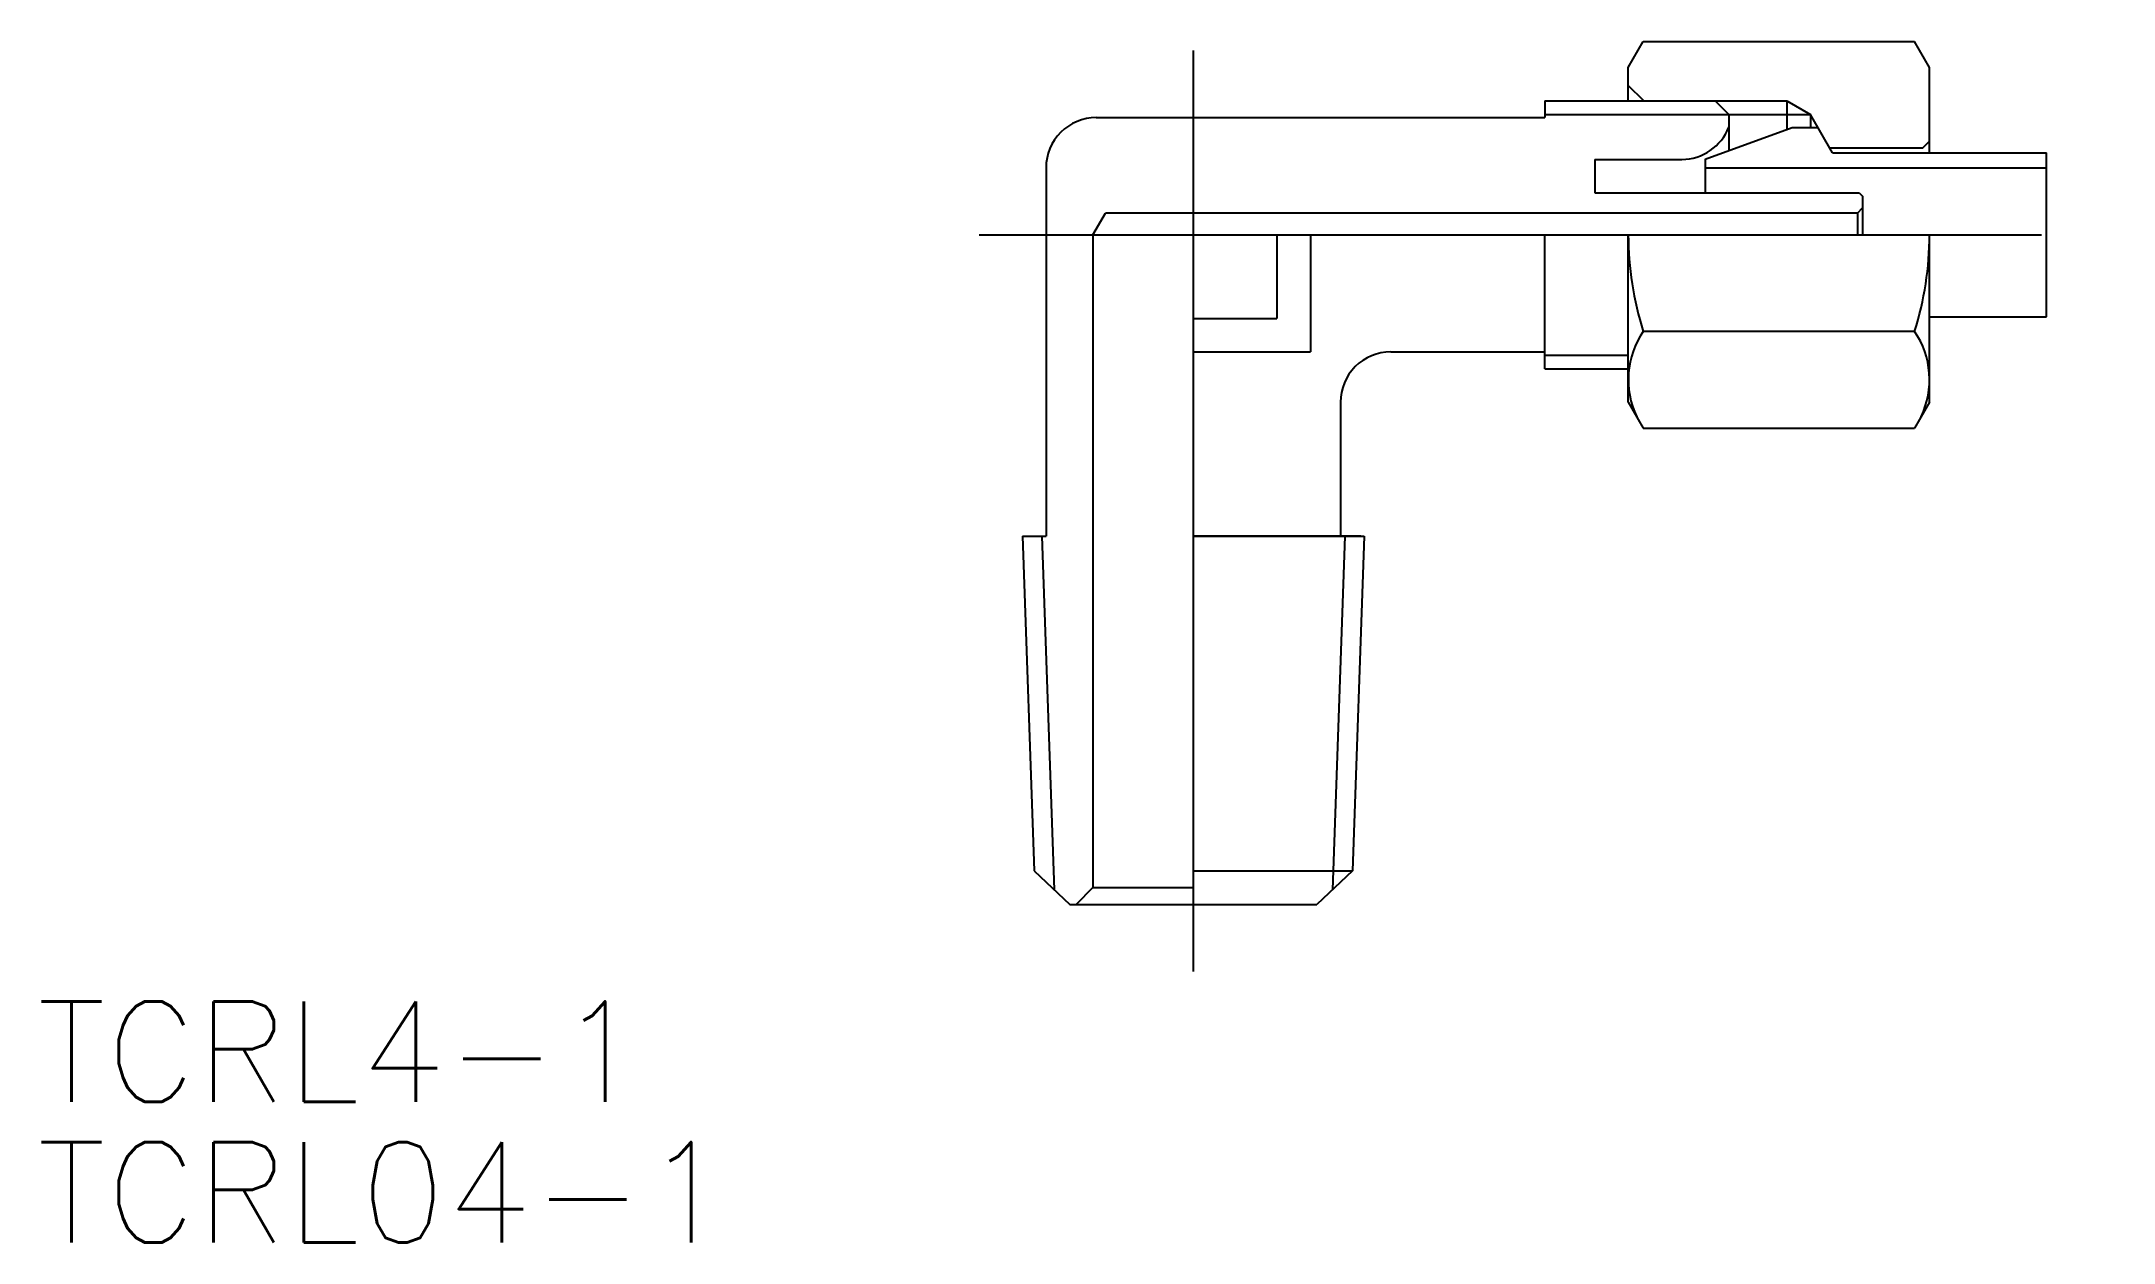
# Model space of a CAD drawing. Extents: x -34.4 to 27.5, y -30.1 to 5.8.
import ezdxf

# ---------------------------------------------------------------- set-up
doc = ezdxf.new("R2010")
doc.units = 0
doc.linetypes.add('CENTER', pattern=[50.8, 31.75, -6.35, 6.35, -6.35])
doc.layers.get('0').update_dxf_attribs({"linetype": 'CONTINUOUS'})
doc.layers.add('CENTER', color=1, linetype='CENTER')
doc.styles.get("Standard").update_dxf_attribs({"font": 'txt.shx', "height": 3, "bigfont": 'bigfont.shx'})

msp = doc.modelspace()

# ---------------------------------------------------------------- linework, layer by layer
at = {"color": 7, "linetype": 'CONTINUOUS'}
for p, q in [((13, 5), (13.447, 5.774)), ((13.447, 5.774), (21.553, 5.774)), ((22, 5), (21.553, 5.774)), ((13, 4), (13, 5)), ((22, 2.45), (22, 5)), ((13.459, 4), (13, 4.458)), ((10.5, 4), (15.594, 4)), ((10.5, 4), (10.5, 3.5)), ((15.594, 4), (16, 3.594)), ((17.736, 4), (17.736, 3.14)), ((-2.9, 3.5), (10.5, 3.5)), ((15.3, 2.254), (17.9, 3.2)), ((16, 3.594), (18.44, 3.594)), ((16, 3.594), (16, 2.508)), ((17.9, 3.2), (18.667, 3.2)), ((19.1, 2.45), (18.44, 3.594)), ((18.44, 3.594), (18.44, 3.2)), ((19.013, 2.6), (21.8, 2.6)), ((21.8, 2.6), (22, 2.8)), ((-4.4, 2), (-4.4, -9)), ((12, 2.25), (14.6, 2.25)), ((12, 2.25), (12, 1.25)), ((15.3, 2.254), (15.3, 1.25)), ((15.3, 2), (25.5, 2)), ((19.1, 2.45), (25.5, 2.45)), ((25.5, -2.45), (25.5, 2.45)), ((12, 1.25), (19.9, 1.25)), ((19.9, 1.25), (20, 1.15)), ((-3, 0), (-2.625, 0.65)), ((19.85, 0.65), (-2.625, 0.65)), ((19.85, 0.65), (20, 0.8)), ((19.85, 0.65), (19.85, 0)), ((20, 1.15), (20, 0)), ((-3, 0), (-3, -19.5)), ((2.5, 0), (2.5, -2.5)), ((3.5, 0), (3.5, -3.5)), ((10.5, -4), (10.5, 0)), ((13, -5), (13, 0)), ((22, -5), (22, 0)), ((22, -2.45), (25.5, -2.45)), ((0, -2.5), (2.5, -2.5)), ((21.553, -2.887), (13.447, -2.887)), ((0, -3.5), (3.5, -3.5)), ((5.9, -3.5), (10.5, -3.5)), ((10.5, -4), (13, -4)), ((4.4, -5), (4.4, -9)), ((13, -5), (13.447, -5.774)), ((22, -5), (21.553, -5.774)), ((13.447, -5.774), (21.553, -5.774)), ((-5.109, -9), (-4.76, -19.001)), ((-5.109, -9), (-4.4, -9)), ((5.005, -9), (0, -9)), ((0, -9), (5.109, -9)), ((5.109, -9), (4.76, -19.001)), ((-4.76, -19.001), (-3.689, -20)), ((0, -19.001), (4.76, -19.001)), ((4.76, -19.001), (3.689, -20)), ((-3, -19.5), (-3.5, -20)), ((-3, -19.5), (0, -19.5)), ((-3.689, -20), (3.689, -20))]:
    msp.add_line(p, q, dxfattribs=at)
at = {"color": 3, "linetype": 'CONTINUOUS'}
for p, q in [((15.594, 4), (17.736, 4)), ((17.736, 4), (18.44, 3.594)), ((10.5, 3.594), (16, 3.594)), ((10.5, -3.594), (13, -3.594)), ((-4.528, -9), (-4.16, -19.561)), ((4.528, -9), (4.16, -19.561))]:
    msp.add_line(p, q, dxfattribs=at)
at = {"color": 7, "linetype": 'CONTINUOUS'}
for centre, radius, start, end in [((-2.9, 2), 1.5, 90, 180.00001), ((14.584, 3.774), 1.524, 270.61627, 338.34423), ((22.553, 0), 9.553, 180, 197.58795), ((12.447, 0), 9.553, 342.41205, 0), ((15.556, -4.33), 2.556, 145.61575, 205.61575), ((19.444, -4.33), 2.556, 334.38425, 34.38425), ((5.9, -5), 1.5, 90, 180.00001)]:
    msp.add_arc(centre, radius, start, end, dxfattribs=at)
at = {"layer": 'CENTER', "color": 1, "linetype": 'CENTER'}
for p, q in [((0, 5.5), (0, -22)), ((-6.4, 0), (27.5, 0))]:
    msp.add_line(p, q, dxfattribs=at)

# ---------------------------------------------------------------- texts
at = {"color": 7, "linetype": 'CONTINUOUS'}
for s, p in [('TCRL4-1', (-34.55, -25.896)), ('TCRL04-1', (-34.55, -30.099))]:
    msp.add_text(s, height=3, dxfattribs=at).set_placement(p)

doc.saveas('drawing.dxf')
